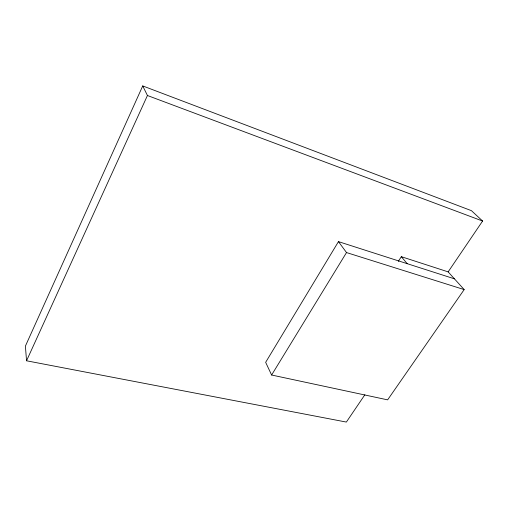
<?xml version="1.0" encoding="UTF-8"?>
<svg xmlns="http://www.w3.org/2000/svg" width="508" height="508" viewBox="0 0 508 508"><rect width="100%" height="100%" fill="white"/><g stroke="black" fill="none" stroke-linecap="round" stroke-linejoin="round"><path stroke-width="0.76" d="M398.316 261.347L401.326 256.68L448.145 271.875L482.6 221.037L471.437 210.668L142.729 85.928L25.4 346.107L26.543 360.788L346.361 422.072L364.852 394.786M26.543 360.788L147.441 95.504L142.729 85.928M454.425 278.822L338.461 241.624L265.652 362.331L271.615 375.018L387.623 399.86L464.172 289.592L448.145 271.875M271.615 375.018L346.513 252.565L338.461 241.624M346.513 252.565L464.172 289.592M147.441 95.504L482.6 221.037M401.326 256.68L407.194 263.671"/></g></svg>
